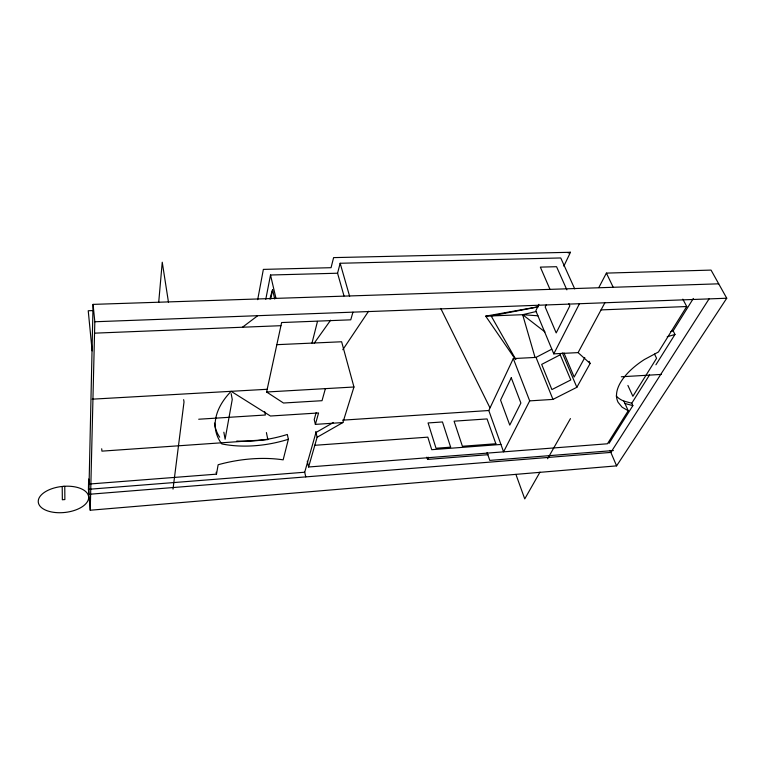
<?xml version="1.0" encoding="UTF-8"?>
<svg xmlns="http://www.w3.org/2000/svg" width="765" height="765" viewBox="0 0 765 765"><rect width="100%" height="100%" fill="white"/><g stroke="black" fill="none" stroke-linecap="round" stroke-linejoin="round"><path stroke-width="1.15" d="M598.832 287.544L606.396 273.105L711.048 270.093L726.75 298.235L616.6 465.875L90.241 510.226L88.424 489.313L88.644 479.033L89.084 484.054M88.855 494.305L93.062 304.384L718.708 283.815M90.241 510.226L94.822 321.759L93.062 304.384M158.699 302.424L162.247 262.213L168.463 302.146M173.005 489.141L184.011 401.988L183.648 399.636M90.28 483.958L216.485 474.157L218.14 464.747A88.836 45.039 -11.3 0 1 283.155 459.851L288.367 439.273L287.315 434.463A86.933 51.112 -12 0 1 236.777 441.032M257.69 299.679L263.361 269.395L331.054 267.693L333.607 257.614L570.47 252.278L563.843 266.134M265.771 299.306L270.523 275.008L337.566 273.22L340.157 263.265L560.745 257.958L574.716 288.883M270.753 298.943L272.589 289.763L274.74 299.039M325.393 388.639L322.017 400.697L283.49 403.021L266.603 392.005L281.625 322.543L350.753 319.827L352.942 312.187M311.996 343.093L317.485 321.396M316.127 412.698L314.224 419.574L315.381 424.384L342.892 422.548L353.956 387.004L341.63 341.764L276.787 344.68M315.381 424.384L318.575 412.957L270.437 416.017L231.135 391.317A95.156 53.942 -13.5 0 0 221.821 443.93A87.229 50.968 -12 0 0 288.367 439.273M305.761 476.891L304.709 472.225L315.974 432.493L333.444 422.49M616.207 396.021A59.077 29.405 -23.8 0 0 623.867 401.09L628.228 410.748L607.448 443.776L308.601 466.994L317.121 437.264L315.754 431.546M488.06 454.687L427.578 459.411L428.505 457.25M513.286 358.575L529.686 400.879L503.58 451.847L488.797 410.518L513.286 358.575L536.016 357.398L551.766 349.194M538.876 304.317L535.825 310.791L553.784 353.851L578.101 352.608L590.111 363.48L576.858 387.3L552.961 399.397L529.686 400.879M546.191 304.891L545.187 306.985L556.193 332.918L569.839 305.847L568.873 303.667M553.784 353.851L579.43 303.772M578.101 352.608L604.914 302.701M584.785 357.609L574.152 377.03L563.939 352.952M539.985 472.129L524.752 498.904L515.906 474.386M547.606 458.742L570.451 418.598M682.829 299.144L686.721 306.536L658.435 351.996L644.379 359.531A59.479 29.166 -23.7 0 0 618.149 402.38L622.127 407.219L628.228 410.748M670.934 331.522L673.152 330.853L693.358 298.446M609.074 443.337L632.865 405.622L631.775 403.232L649.562 374.907M655.911 364.79L674.969 334.439L673.152 330.853M709.078 298.876L610.852 452.411L90.04 494.209M342.806 349.72L368.567 311.24M314.176 343.227L330.614 320.2M242.467 327.229L257.48 315.897M317.121 437.264L342.892 422.548M568.194 252.976L570.47 252.278M667.195 336.791L674.969 334.439M514.988 358.814L485.699 316.155L522.658 314.692L536.265 311.489M537.958 306.918L491.159 315.945L515.878 359.579M485.699 316.155L538.005 306.813M613.377 450.547L489.801 460.406L487.066 452.507M88.424 489.313L304.709 472.225M500.932 444.446L431.728 449.686L427.817 437.15L314.434 445.326M342.529 420.167L488.797 410.518M198.699 419.23L265.378 415.013L264.642 411.503M621.323 376.772L661.333 374.42M92.154 399.177L267.195 389.28M266.603 392.005L353.956 387.004M94.803 333.148L280.937 325.689M601.051 309.901L686.721 306.536M94.822 321.759L726.75 298.235M92.976 310.59L88.233 310.753L92.144 350.858M534.955 357.121L522.658 314.692L537.967 315.792M624.957 403.49L632.865 405.622M623.867 401.09L631.775 403.232M522.658 314.692L544.967 331.953M440.774 308.467L489.896 407.688M654.524 354.09L656.58 358.316L632.875 396.289L627.902 385.436M606.396 273.105L613.205 287.286M566.865 289.839L556.547 266.698L540.348 267.119L549.968 289.323M589.165 361.31L590.111 363.48M609.982 450.384L616.6 465.875M562.304 352.885L576.858 387.3M536.016 357.398L552.961 399.397M426.889 457.145L427.578 459.411M340.157 263.265L349.643 296.323M337.566 273.22L344.001 295.95M270.523 275.008L275.935 298.197M307.272 461.219L308.601 466.994M266.402 432.579L267.846 439.569L101.927 451.14L101.697 448.778M231.154 393.621L232.254 399.454L225.111 439.225L223.849 432.206M216.151 472.225L216.485 474.157M62.204 486.473L62.348 499.765L64.872 499.564L64.767 486.282M269.882 299.039A310.877 75.63 84.8 0 1 272.589 289.763M219.67 437.197A94.85 54.105 -13.5 0 1 214.487 423.035M511.259 377.767L500.559 400.105L509.767 425.111L520.889 403.031L511.259 377.767M560.2 354.797L541.677 364.389L551.89 389.576L570.795 379.956L560.2 354.797M63.485 486.33L60.139 486.712A25.312 13.072 -6.1 0 0 42.18 508.17A25.312 13.072 -6.1 0 0 84.686 504.871A25.312 13.072 -6.1 0 0 66.832 486.186L63.485 486.33M450.642 447.162L436.031 448.261L428.065 422.949L442.466 421.964L450.642 447.162M495.854 443.757L462.414 446.272L454.075 421.171L487.047 418.924L495.854 443.757"/></g></svg>
